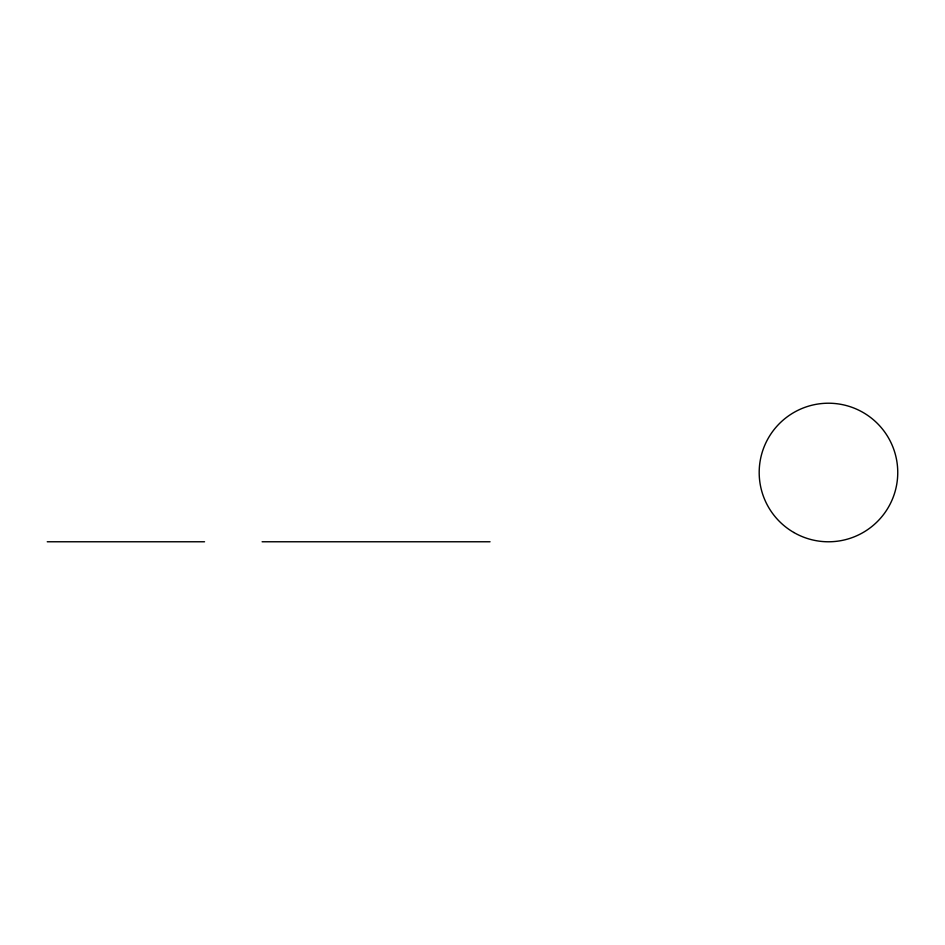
<?xml version="1.0" encoding="UTF-8"?>
<svg xmlns="http://www.w3.org/2000/svg" width="945" height="945" viewBox="0 0 945 945"><rect width="100%" height="100%" fill="white"/><g stroke="black" fill="none" stroke-linecap="round" stroke-linejoin="round"><path stroke-width="1.42" d="M47.25 541.768L204.545 541.768M262.108 541.768L490.042 541.768M793.835 532.496A69.268 69.268 0 0 0 897.75 472.5A69.268 69.268 0 0 0 793.835 412.504A69.268 69.268 0 0 0 793.835 532.496"/></g></svg>
